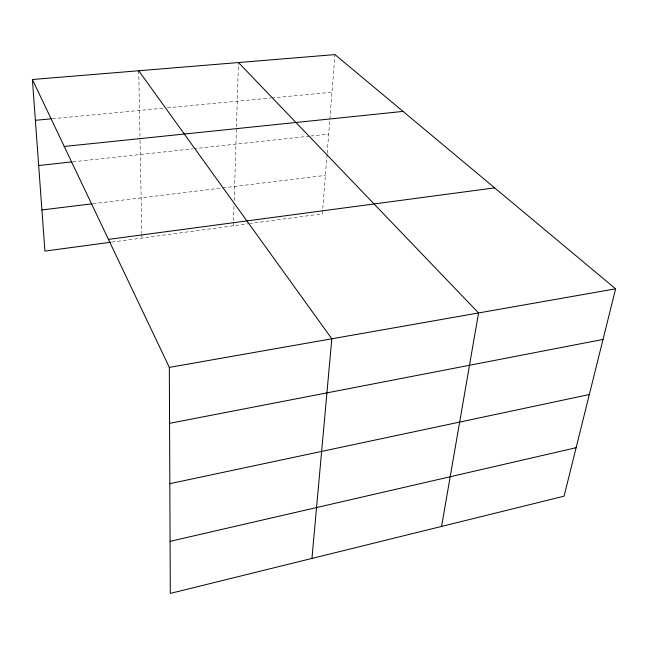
<?xml version="1.0" encoding="UTF-8"?>
<svg xmlns="http://www.w3.org/2000/svg" width="648" height="648" viewBox="0 0 648 648"><rect width="100%" height="100%" fill="white"/><g stroke="black" fill="none" stroke-linecap="round" stroke-linejoin="round"><path stroke-width="0.49" stroke-dasharray="3.24 2.43" d="M233.401 225.763L233.523 221.729M233.555 220.725L234.058 204.59M234.179 200.564L238.464 62.54M327.086 154.232L322.372 213.808L250.395 223.479M327.167 153.228L329.783 120.131M329.864 119.135L334.976 54.594M111.918 242.085L249.391 223.609M93.037 203.707L221.689 188.025M222.685 187.904L325.418 175.381M72.892 161.814L192.659 148.829M193.663 148.724L309.736 136.137M310.732 136.031L328.682 134.087M52.391 118.706L163.426 108.192M167.419 107.811L270.524 98.05M271.528 97.953L331.995 92.227M138.721 70.754L140.033 139.49M140.049 140.486L141.815 233.029M141.839 234.033L141.912 238.059"/><path stroke-width="0.97" d="M311.955 558.43L331.817 338.783L138.721 70.754M441.572 526.427L478.564 312.952L238.464 62.54M615.6 288.822L564.076 496.174L170.303 593.406L169.331 367.392L32.4 79.51L334.976 54.594L615.6 288.822L169.331 367.392M170.076 541.339L576.121 447.711M169.833 483.675L589.34 394.527M169.573 423.338L603.029 339.431M110.913 242.222L44.915 251.092L32.4 79.51M108.443 239.387L494.635 187.863M41.918 209.936L92.032 203.828M38.678 165.515L71.888 161.919M64.241 146.456L403.04 111.407M35.381 120.317L51.395 118.803"/></g></svg>
